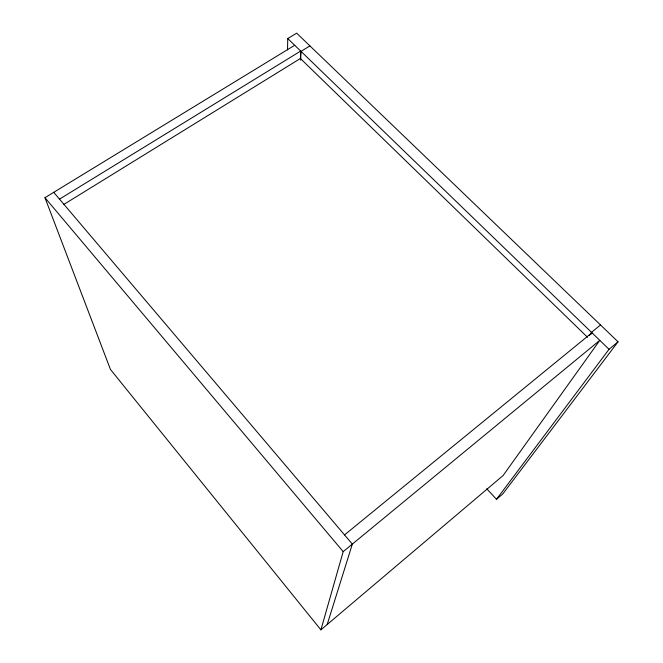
<?xml version="1.0" encoding="UTF-8"?>
<svg xmlns="http://www.w3.org/2000/svg" width="663" height="663" viewBox="0 0 663 663"><rect width="100%" height="100%" fill="white"/><g stroke="black" fill="none" stroke-linecap="round" stroke-linejoin="round"><path stroke-width="0.99" d="M287.535 49.899L287.75 38.545L296.651 33.15L618.049 341.801L502.794 493.918L496.488 499.305L486.75 488.764M300.38 59.322L300.679 51.059L59.513 199.132M300.687 60.217L301.019 51.383L309.928 45.904M320.9 629.85L343.185 551.633L599.8 340.351L503.084 475.553L320.9 629.85L110.448 369.44L44.951 197.682L294.695 45.266M327.19 624.521L352.335 544.099L53.728 192.328M589.291 335.544L591.495 332.329L600.512 324.961M590.766 334.45L591.935 332.751L344.528 534.908M496.488 499.305L609.04 349.293L618.049 341.801M63.607 204.569L300.405 58.501L587.567 337.31M287.75 38.545L609.04 349.293M44.951 197.682L343.185 551.633"/></g></svg>
